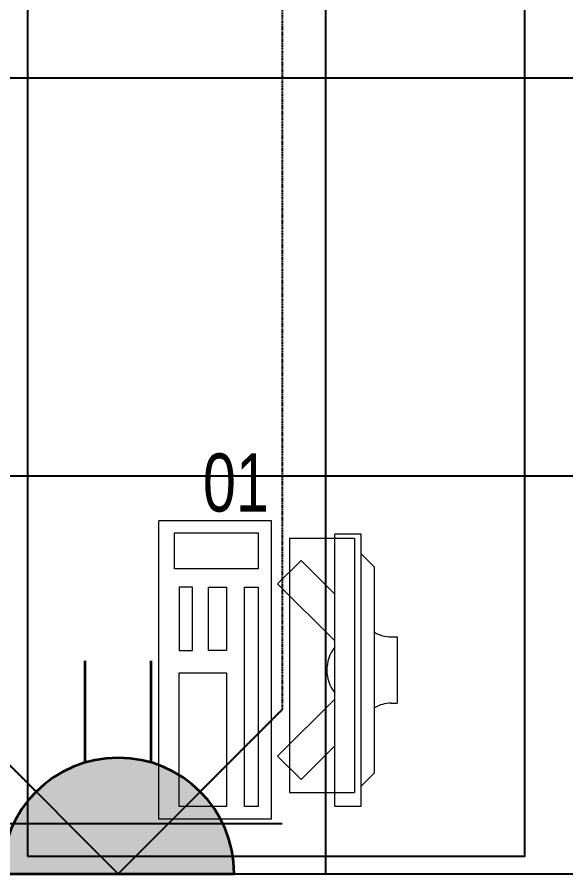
# Model space of a CAD drawing. Extents: x -178977 to 231842, y -29287 to 19916.
# Drawn here: x 30210 to 31038, y -6810 to -5519 of the extents above; entities that cross this region are included whole.
import ezdxf
from ezdxf.enums import TextEntityAlignment as Align

# ---------------------------------------------------------------- set-up
doc = ezdxf.new("R2010")
doc.units = 0
doc.header["$LTSCALE"] = 0.25
doc.linetypes.add('DASHDOT', pattern=[25.4, 12.7, -6.35, 0, -6.35])
doc.linetypes.add('HIDDEN', pattern=[9.525, 6.35, -3.175])
for name, color, linetype, lineweight in [('01-First Floor-FUR$0$72_EGR_EQP_TAG', 142, 'Continuous', 5), ('01-First Floor-FUR$0$LOADING', 253, 'Continuous', 5), ('01-First Floor-FUR$0$Walls', 251, 'Continuous', 5), ('E-LITE-CLNG-CNDT', 6, 'DASHDOT', 35), ('E-LITE-EXIT-NUMB', 6, 'Continuous', 25), ('E-POWR-FLOR-CNDT', 6, 'HIDDEN', 25), ('E-POWR-WALL @ 100', 4, 'Continuous', 35)]:
    doc.layers.add(name, color=color, linetype=linetype, lineweight=lineweight)
doc.layers.add('01-First Floor-FUR$0$FALSE CEILING', color=251, linetype='Continuous')
doc.styles.add('01-First Floor-FUR$0$X3G_ENTITY_257CFD', font='swisscl.ttf', dxfattribs={"height": 200})
doc.styles.add('DC_SIMPLEX', font='SIMPLEX.shx', dxfattribs={"width": 0.7})

# ---------------------------------------------------------------- blocks, each defined once
blk = doc.blocks.new('01-First Floor-FUR$0$ITCWLS1-P')
at = {"layer": '01-First Floor-FUR$0$LOADING'}
for p, q in [((-0.17, 0.45), (-0.17, 0)), ((-0.17, 0.45), (0, 0.45)), ((0, 0.45), (0, 0)), ((-0.2651, 0.43, 0), (-0.3051, 0.43, 0)), ((-0.3051, 0.43, 0), (-0.3051, 0.02, 0)), ((-0.2651, 0.43, 0), (-0.2651, 0.02, 0)), ((-0.1496, 0.4305), (-0.1291, 0.4305)), ((-0.1291, 0.4305), (-0.1291, 0.4089)), ((-0.197, 0.4094), (-0.295, 0.4094)), ((-0.295, 0.0264), (-0.295, 0.4094)), ((-0.197, 0.0264), (-0.197, 0.4094)), ((-0.3251, 0.38, 0), (-0.3051, 0.4, 0)), ((-0.3251, 0.38, 0), (-0.3251, 0.07, 0)), ((-0.3503, 0.275), (-0.3596, 0.275)), ((-0.3596, 0.175), (-0.3596, 0.275)), ((-0.3503, 0.175), (-0.3596, 0.175)), ((-0.3251, 0.07, 0), (-0.3051, 0.05, 0)), ((-0.197, 0.0264), (-0.295, 0.0264)), ((-0.3051, 0.02, 0), (-0.2651, 0.02, 0)), ((-0.17, 0), (0, 0))]:
    blk.add_line(p, q, dxfattribs=at)
at = {"layer": '01-First Floor-FUR$0$LOADING', "extrusion": (2.48281e-10, 3.18408e-10, -1)}
for p, q in [((-0.2651, 0.3395), (-0.2144, 0.3902)), ((-0.1791, 0.3548), (-0.2144, 0.3902)), ((-0.2651, 0.2688), (-0.1791, 0.3548))]:
    blk.add_line(p, q, dxfattribs=at)
at = {"layer": '01-First Floor-FUR$0$LOADING', "extrusion": (2.48281e-10, -3.18408e-10, -1)}
for p, q in [((-0.2651, 0.1812), (-0.1791, 0.0952)), ((-0.2651, 0.1105), (-0.2144, 0.0598)), ((-0.1791, 0.0952), (-0.2144, 0.0598))]:
    blk.add_line(p, q, dxfattribs=at)
at = {"layer": '01-First Floor-FUR$0$LOADING'}
for points in [[(-0.1291, 0.4089), (-0.1291, 0.1), (-0.1496, 0.1), (-0.1496, 0.4305)], [(-0.1496, 0.1), (-0.1496, 0.1), (-0.1496, 0.1), (-0.1496, 0.1), (-0.1496, 0.1), (-0.1496, 0.1), (-0.1496, 0.1), (-0.1496, 0.1), (-0.1496, 0.1)], [(-0.1496, 0.1), (-0.1496, 0.1), (-0.1496, 0.1), (-0.1496, 0.1), (-0.1496, 0.1), (-0.1496, 0.1), (-0.1496, 0.1), (-0.1496, 0.1), (-0.1496, 0.1), (-0.1496, 0.1), (-0.1496, 0.1), (-0.1496, 0.1), (-0.1496, 0.1), (-0.1496, 0.1), (-0.1496, 0.1), (-0.1496, 0.1), (-0.1496, 0.1), (-0.1496, 0.1)], [(-0.1496, 0.1), (-0.1496, 0.1), (-0.1496, 0.1), (-0.1496, 0.1), (-0.1496, 0.1), (-0.1496, 0.1), (-0.1496, 0.1), (-0.1496, 0.1), (-0.1496, 0.1), (-0.1496, 0.1)], [(-0.1496, 0.1), (-0.1496, 0.1), (-0.1496, 0.1), (-0.1496, 0.1), (-0.1496, 0.1), (-0.1496, 0.1), (-0.1496, 0.1)], [(-0.1496, 0.1), (-0.1496, 0.1), (-0.1496, 0.1), (-0.1496, 0.1), (-0.1496, 0.1), (-0.1496, 0.1), (-0.1496, 0.1), (-0.1496, 0.1), (-0.1496, 0.1), (-0.1496, 0.1)], [(-0.1496, 0.1), (-0.1496, 0.1), (-0.1496, 0.1), (-0.1496, 0.1), (-0.1496, 0.1), (-0.1496, 0.1), (-0.1496, 0.1), (-0.1496, 0.1), (-0.1496, 0.1), (-0.1496, 0.1), (-0.1496, 0.1), (-0.1496, 0.1), (-0.1496, 0.1), (-0.1496, 0.1), (-0.1496, 0.1)], [(-0.1496, 0.1), (-0.1496, 0.1), (-0.1496, 0.1), (-0.1496, 0.1), (-0.1496, 0.1), (-0.1496, 0.1), (-0.1496, 0.1), (-0.1496, 0.1), (-0.1496, 0.1), (-0.1496, 0.1)], [(-0.1496, 0.1), (-0.1496, 0.1), (-0.1496, 0.1), (-0.1496, 0.1), (-0.1496, 0.1), (-0.1496, 0.1), (-0.1496, 0.1), (-0.1496, 0.1), (-0.1496, 0.1), (-0.1496, 0.1)], [(-0.1496, 0.1), (-0.1496, 0.1), (-0.1496, 0.1), (-0.1496, 0.1), (-0.1496, 0.1), (-0.1496, 0.1), (-0.1496, 0.1), (-0.1496, 0.1), (-0.1496, 0.1), (-0.1496, 0.1), (-0.1496, 0.1), (-0.1496, 0.1), (-0.1496, 0.1), (-0.1496, 0.1), (-0.1496, 0.1), (-0.1496, 0.1), (-0.1496, 0.1), (-0.1496, 0.1), (-0.1496, 0.1), (-0.1496, 0.1), (-0.1496, 0.1), (-0.1496, 0.1), (-0.1496, 0.1), (-0.1496, 0.1), (-0.1496, 0.1), (-0.1496, 0.1), (-0.1496, 0.1), (-0.1496, 0.1), (-0.1496, 0.1), (-0.1496, 0.1), (-0.1496, 0.1), (-0.1496, 0.1), (-0.1496, 0.1), (-0.1496, 0.1), (-0.1496, 0.1), (-0.1496, 0.1), (-0.1496, 0.1), (-0.1496, 0.1), (-0.1496, 0.1), (-0.1496, 0.1), (-0.1496, 0.1), (-0.1496, 0.1), (-0.1496, 0.1), (-0.1496, 0.1), (-0.1496, 0.1), (-0.1496, 0.1), (-0.1496, 0.1), (-0.1496, 0.1), (-0.1496, 0.1), (-0.1496, 0.1), (-0.1496, 0.1), (-0.1496, 0.1), (-0.1496, 0.1), (-0.1496, 0.1)], [(-0.1496, 0.1), (-0.1496, 0.1), (-0.1496, 0.1), (-0.1496, 0.1), (-0.1496, 0.1), (-0.1496, 0.1), (-0.1496, 0.1), (-0.1496, 0.1), (-0.1496, 0.1), (-0.1496, 0.1), (-0.1496, 0.1), (-0.1496, 0.1), (-0.1496, 0.1), (-0.1496, 0.1), (-0.1496, 0.1), (-0.1496, 0.1), (-0.1496, 0.1), (-0.1496, 0.1), (-0.1496, 0.1), (-0.1496, 0.1), (-0.1496, 0.1), (-0.1496, 0.1), (-0.1496, 0.1), (-0.1496, 0.1), (-0.1496, 0.1), (-0.1496, 0.1), (-0.1496, 0.1), (-0.1496, 0.1), (-0.1496, 0.1), (-0.1496, 0.1), (-0.1496, 0.1), (-0.1496, 0.1), (-0.1496, 0.1), (-0.1496, 0.1), (-0.1496, 0.1), (-0.1496, 0.1), (-0.1496, 0.1), (-0.1496, 0.1), (-0.1496, 0.1), (-0.1496, 0.1), (-0.1496, 0.1), (-0.1496, 0.1), (-0.1496, 0.1), (-0.1496, 0.1), (-0.1496, 0.1), (-0.1496, 0.1), (-0.1496, 0.1), (-0.1496, 0.1), (-0.1496, 0.1), (-0.1496, 0.1), (-0.1496, 0.1), (-0.1496, 0.1), (-0.1496, 0.1), (-0.1496, 0.1), (-0.1496, 0.1), (-0.1496, 0.1), (-0.1496, 0.1), (-0.1496, 0.1), (-0.1496, 0.1), (-0.1496, 0.1), (-0.1496, 0.1), (-0.1496, 0.1), (-0.1496, 0.1), (-0.1496, 0.1), (-0.1496, 0.1), (-0.1496, 0.1), (-0.1496, 0.1), (-0.1496, 0.1), (-0.1496, 0.1), (-0.1496, 0.1), (-0.1496, 0.1), (-0.1496, 0.1), (-0.1496, 0.1), (-0.1496, 0.1), (-0.1496, 0.1), (-0.1496, 0.1), (-0.1496, 0.1), (-0.1496, 0.1), (-0.1496, 0.1), (-0.1496, 0.1), (-0.1496, 0.1), (-0.1496, 0.1), (-0.1496, 0.1), (-0.1496, 0.1), (-0.1496, 0.1), (-0.1496, 0.1), (-0.1496, 0.1), (-0.1496, 0.1), (-0.1496, 0.1)], [(-0.1496, 0.1), (-0.1496, 0.1), (-0.1496, 0.1), (-0.1496, 0.1), (-0.1496, 0.1), (-0.1496, 0.1), (-0.1496, 0.1), (-0.1496, 0.1), (-0.1496, 0.1), (-0.1496, 0.1), (-0.1496, 0.1), (-0.1496, 0.1)], [(-0.1496, 0.1), (-0.1496, 0.1), (-0.1496, 0.1), (-0.1496, 0.1), (-0.1496, 0.1), (-0.1496, 0.1), (-0.1496, 0.1)], [(-0.1496, 0.1), (-0.1496, 0.1), (-0.1496, 0.1), (-0.1496, 0.1), (-0.1496, 0.1), (-0.1496, 0.1), (-0.1496, 0.1), (-0.1496, 0.1), (-0.1496, 0.1), (-0.1496, 0.1), (-0.1496, 0.1), (-0.1496, 0.1), (-0.1496, 0.1), (-0.1496, 0.1), (-0.1496, 0.1), (-0.1496, 0.1), (-0.1496, 0.1)], [(-0.1496, 0.1), (-0.1496, 0.1), (-0.1496, 0.1), (-0.1496, 0.1), (-0.1496, 0.1), (-0.1496, 0.1), (-0.1496, 0.1), (-0.1496, 0.1), (-0.1496, 0.1), (-0.1496, 0.1), (-0.1496, 0.1), (-0.1496, 0.1), (-0.1496, 0.1), (-0.1496, 0.1), (-0.1496, 0.1), (-0.1496, 0.1), (-0.1496, 0.1), (-0.1496, 0.1), (-0.1496, 0.1), (-0.1496, 0.1), (-0.1496, 0.1), (-0.1496, 0.1), (-0.1496, 0.1), (-0.1496, 0.1), (-0.1496, 0.1), (-0.1496, 0.1), (-0.1496, 0.1), (-0.1496, 0.1), (-0.1496, 0.1), (-0.1496, 0.1), (-0.1496, 0.1), (-0.1496, 0.1), (-0.1496, 0.1), (-0.1496, 0.1), (-0.1496, 0.1), (-0.1496, 0.1), (-0.1496, 0.1), (-0.1496, 0.1), (-0.1496, 0.1), (-0.1496, 0.1), (-0.1496, 0.1), (-0.1496, 0.1), (-0.1496, 0.1), (-0.1496, 0.1), (-0.1496, 0.1), (-0.1496, 0.1), (-0.1496, 0.1), (-0.1496, 0.1), (-0.1496, 0.1), (-0.1496, 0.1), (-0.1496, 0.1), (-0.1496, 0.1), (-0.1496, 0.1), (-0.1496, 0.1), (-0.1496, 0.1), (-0.1496, 0.1), (-0.1496, 0.1), (-0.1496, 0.1), (-0.1496, 0.1), (-0.1496, 0.1), (-0.1496, 0.1), (-0.1496, 0.1), (-0.1496, 0.1), (-0.1496, 0.1), (-0.1496, 0.1), (-0.1496, 0.1), (-0.1496, 0.1), (-0.1496, 0.1), (-0.1496, 0.1), (-0.1496, 0.1), (-0.1496, 0.1), (-0.1496, 0.1), (-0.1496, 0.1), (-0.1496, 0.1), (-0.1496, 0.1), (-0.1496, 0.1), (-0.1496, 0.1), (-0.1496, 0.1), (-0.1496, 0.1), (-0.1496, 0.1), (-0.1496, 0.1), (-0.1496, 0.1), (-0.1496, 0.1), (-0.1496, 0.1), (-0.1496, 0.1), (-0.1496, 0.1), (-0.1496, 0.1), (-0.1496, 0.1), (-0.1496, 0.1), (-0.1496, 0.1), (-0.1496, 0.1), (-0.1496, 0.1), (-0.1496, 0.1), (-0.1496, 0.1), (-0.1496, 0.1), (-0.1496, 0.1), (-0.1496, 0.1), (-0.1496, 0.1), (-0.1496, 0.1), (-0.1496, 0.1), (-0.1496, 0.1), (-0.1496, 0.1), (-0.1496, 0.1), (-0.1496, 0.1), (-0.1496, 0.1), (-0.1496, 0.1), (-0.1496, 0.1), (-0.1496, 0.1), (-0.1496, 0.1), (-0.1496, 0.1), (-0.1496, 0.1)], [(-0.1496, 0.1), (-0.1496, 0.1), (-0.1496, 0.1), (-0.1496, 0.1), (-0.1496, 0.1), (-0.1496, 0.1), (-0.1496, 0.1), (-0.1496, 0.1)]]:
    blk.add_lwpolyline(points, dxfattribs=at)
for points in [[(-0.1019, 0.4305), (-0.0304, 0.4305), (-0.0304, 0.2294), (-0.1019, 0.2294)], [(-0.1019, 0.1954), (-0.0747, 0.1954), (-0.0747, 0.1), (-0.1019, 0.1)], [(-0.0304, 0.1954), (-0.0508, 0.1954), (-0.0508, 0.1), (-0.0304, 0.1)], [(-0.1496, 0.1), (-0.1496, 0.1), (-0.1496, 0.1), (-0.1496, 0.1), (-0.1496, 0.1), (-0.1496, 0.1), (-0.1496, 0.1), (-0.1496, 0.1), (-0.1496, 0.1), (-0.1496, 0.1), (-0.1496, 0.1), (-0.1496, 0.1), (-0.1496, 0.1), (-0.1496, 0.1), (-0.1496, 0.1), (-0.1496, 0.1), (-0.1496, 0.1), (-0.1496, 0.1), (-0.1496, 0.1), (-0.1496, 0.1), (-0.1496, 0.1), (-0.1496, 0.1), (-0.1496, 0.1), (-0.1496, 0.1), (-0.1496, 0.1), (-0.1496, 0.1), (-0.1496, 0.1), (-0.1496, 0.1), (-0.1496, 0.1), (-0.1496, 0.1), (-0.1496, 0.1), (-0.1496, 0.1), (-0.1496, 0.1), (-0.1496, 0.1), (-0.1496, 0.1), (-0.1496, 0.1), (-0.1496, 0.1), (-0.1496, 0.1), (-0.1496, 0.1), (-0.1496, 0.1), (-0.1496, 0.1), (-0.1496, 0.1), (-0.1496, 0.1), (-0.1496, 0.1), (-0.1496, 0.1), (-0.1496, 0.1), (-0.1496, 0.1), (-0.1496, 0.1), (-0.1496, 0.1), (-0.1496, 0.1), (-0.1496, 0.1), (-0.1496, 0.1), (-0.1496, 0.1), (-0.1496, 0.1), (-0.1496, 0.1), (-0.1496, 0.1), (-0.1496, 0.1), (-0.1496, 0.1), (-0.1496, 0.1), (-0.1496, 0.1), (-0.1496, 0.1), (-0.1496, 0.1), (-0.1496, 0.1), (-0.1496, 0.1), (-0.1496, 0.1), (-0.1496, 0.1), (-0.1496, 0.1), (-0.1496, 0.1), (-0.1496, 0.1), (-0.1496, 0.1), (-0.1496, 0.1), (-0.1496, 0.1), (-0.1496, 0.1), (-0.1496, 0.1), (-0.1496, 0.1), (-0.1496, 0.1), (-0.1496, 0.1), (-0.1496, 0.1), (-0.1496, 0.1), (-0.1496, 0.1), (-0.1496, 0.1), (-0.1496, 0.1), (-0.1496, 0.1), (-0.1496, 0.1), (-0.1496, 0.1), (-0.1496, 0.1), (-0.1496, 0.1), (-0.1496, 0.1), (-0.1496, 0.1), (-0.1496, 0.1), (-0.1496, 0.1), (-0.1496, 0.1), (-0.1496, 0.1), (-0.1496, 0.1), (-0.1496, 0.1), (-0.1496, 0.1), (-0.1496, 0.1), (-0.1496, 0.1), (-0.1496, 0.1), (-0.1496, 0.1), (-0.1496, 0.1), (-0.1496, 0.1), (-0.1496, 0.1), (-0.1496, 0.1), (-0.1496, 0.1), (-0.1496, 0.1), (-0.1496, 0.1), (-0.1496, 0.1), (-0.1496, 0.1), (-0.1496, 0.1), (-0.1496, 0.1), (-0.1496, 0.1), (-0.1496, 0.1), (-0.1496, 0.1), (-0.1496, 0.1), (-0.1496, 0.1), (-0.1496, 0.1), (-0.1496, 0.1), (-0.1496, 0.1), (-0.1496, 0.1), (-0.1496, 0.1), (-0.1496, 0.1), (-0.1496, 0.1), (-0.1496, 0.1), (-0.1496, 0.1), (-0.1496, 0.1), (-0.1496, 0.1), (-0.1496, 0.1), (-0.1496, 0.1), (-0.1496, 0.1), (-0.1496, 0.1), (-0.1496, 0.1), (-0.1496, 0.1), (-0.1496, 0.1), (-0.1496, 0.1), (-0.1496, 0.1), (-0.1496, 0.1), (-0.1496, 0.1), (-0.1496, 0.1), (-0.1496, 0.1), (-0.1496, 0.1), (-0.1496, 0.1), (-0.1496, 0.1), (-0.1496, 0.1), (-0.1496, 0.1), (-0.1496, 0.1), (-0.1496, 0.1), (-0.1496, 0.1), (-0.1496, 0.1), (-0.1496, 0.1), (-0.1496, 0.1), (-0.1496, 0.1), (-0.1496, 0.1), (-0.1496, 0.1), (-0.1496, 0.1), (-0.1496, 0.1), (-0.1496, 0.1), (-0.1496, 0.1), (-0.1496, 0.1), (-0.1496, 0.1), (-0.1496, 0.1), (-0.1496, 0.1), (-0.1496, 0.1), (-0.1496, 0.1), (-0.1496, 0.1), (-0.1496, 0.1), (-0.1496, 0.1), (-0.1496, 0.1), (-0.1496, 0.1), (-0.1496, 0.1), (-0.1496, 0.1), (-0.1496, 0.1), (-0.1496, 0.1), (-0.1496, 0.1), (-0.1496, 0.1), (-0.1496, 0.1), (-0.1496, 0.1), (-0.1496, 0.1), (-0.1496, 0.1), (-0.1496, 0.1), (-0.1496, 0.1), (-0.1496, 0.1), (-0.1496, 0.1), (-0.1496, 0.1), (-0.1496, 0.1), (-0.1496, 0.1), (-0.1496, 0.1), (-0.1496, 0.1), (-0.1496, 0.1), (-0.1496, 0.1), (-0.1496, 0.1), (-0.1496, 0.1), (-0.1496, 0.1), (-0.1496, 0.1), (-0.1496, 0.1), (-0.1496, 0.1), (-0.1496, 0.1), (-0.1496, 0.1), (-0.1496, 0.1), (-0.1496, 0.1), (-0.1496, 0.1), (-0.1496, 0.1), (-0.1496, 0.1), (-0.1496, 0.1), (-0.1496, 0.1), (-0.1496, 0.1), (-0.1496, 0.1), (-0.1496, 0.1), (-0.1496, 0.1), (-0.1496, 0.1), (-0.1496, 0.1), (-0.1496, 0.1), (-0.1496, 0.1), (-0.1496, 0.1), (-0.1496, 0.1), (-0.1496, 0.1), (-0.1496, 0.1), (-0.1496, 0.1), (-0.1496, 0.1), (-0.1496, 0.1), (-0.1496, 0.1), (-0.1496, 0.1), (-0.1496, 0.1), (-0.1496, 0.1), (-0.1496, 0.1), (-0.1496, 0.1), (-0.1496, 0.1), (-0.1496, 0.1), (-0.1496, 0.1), (-0.1496, 0.1), (-0.1496, 0.1), (-0.1496, 0.1), (-0.1496, 0.1), (-0.1496, 0.1), (-0.1496, 0.1), (-0.1496, 0.1), (-0.1496, 0.1), (-0.1496, 0.1), (-0.1496, 0.1), (-0.1496, 0.1), (-0.1496, 0.1), (-0.1496, 0.1), (-0.1496, 0.1), (-0.1496, 0.1), (-0.1496, 0.1), (-0.1496, 0.1), (-0.1496, 0.1), (-0.1496, 0.1), (-0.1496, 0.1), (-0.1496, 0.1), (-0.1496, 0.1), (-0.1496, 0.1), (-0.1496, 0.1), (-0.1496, 0.1), (-0.1496, 0.1), (-0.1496, 0.1), (-0.1496, 0.1), (-0.1496, 0.1), (-0.1496, 0.1), (-0.1496, 0.1), (-0.1496, 0.1), (-0.1496, 0.1), (-0.1496, 0.1), (-0.1496, 0.1), (-0.1496, 0.1), (-0.1496, 0.1), (-0.1496, 0.1), (-0.1496, 0.1), (-0.1496, 0.1), (-0.1496, 0.1), (-0.1496, 0.1), (-0.1496, 0.1), (-0.1496, 0.1), (-0.1496, 0.1), (-0.1496, 0.1), (-0.1496, 0.1), (-0.1496, 0.1)], [(-0.1496, 0.1), (-0.1496, 0.1), (-0.1496, 0.1), (-0.1496, 0.1), (-0.1496, 0.1), (-0.1496, 0.1), (-0.1496, 0.1), (-0.1496, 0.1), (-0.1496, 0.1), (-0.1496, 0.1), (-0.1496, 0.1), (-0.1496, 0.1), (-0.1496, 0.1), (-0.1496, 0.1), (-0.1496, 0.1), (-0.1496, 0.1), (-0.1496, 0.1), (-0.1496, 0.1), (-0.1496, 0.1), (-0.1496, 0.1), (-0.1496, 0.1), (-0.1496, 0.1), (-0.1496, 0.1), (-0.1496, 0.1), (-0.1496, 0.1), (-0.1496, 0.1), (-0.1496, 0.1), (-0.1496, 0.1), (-0.1496, 0.1), (-0.1496, 0.1), (-0.1496, 0.1), (-0.1496, 0.1), (-0.1496, 0.1), (-0.1496, 0.1), (-0.1496, 0.1), (-0.1496, 0.1), (-0.1496, 0.1), (-0.1496, 0.1), (-0.1496, 0.1), (-0.1496, 0.1), (-0.1496, 0.1), (-0.1496, 0.1), (-0.1496, 0.1), (-0.1496, 0.1), (-0.1496, 0.1), (-0.1496, 0.1), (-0.1496, 0.1), (-0.1496, 0.1), (-0.1496, 0.1), (-0.1496, 0.1), (-0.1496, 0.1), (-0.1496, 0.1), (-0.1496, 0.1), (-0.1496, 0.1), (-0.1496, 0.1), (-0.1496, 0.1), (-0.1496, 0.1), (-0.1496, 0.1), (-0.1496, 0.1), (-0.1496, 0.1), (-0.1496, 0.1), (-0.1496, 0.1), (-0.1496, 0.1), (-0.1496, 0.1), (-0.1496, 0.1), (-0.1496, 0.1), (-0.1496, 0.1), (-0.1496, 0.1), (-0.1496, 0.1), (-0.1496, 0.1), (-0.1496, 0.1), (-0.1496, 0.1), (-0.1496, 0.1), (-0.1496, 0.1), (-0.1496, 0.1), (-0.1496, 0.1), (-0.1496, 0.1), (-0.1496, 0.1), (-0.1496, 0.1), (-0.1496, 0.1), (-0.1496, 0.1), (-0.1496, 0.1), (-0.1496, 0.1), (-0.1496, 0.1), (-0.1496, 0.1), (-0.1496, 0.1), (-0.1496, 0.1), (-0.1496, 0.1), (-0.1496, 0.1), (-0.1496, 0.1), (-0.1496, 0.1), (-0.1496, 0.1), (-0.1496, 0.1), (-0.1496, 0.1), (-0.1496, 0.1), (-0.1496, 0.1), (-0.1496, 0.1), (-0.1496, 0.1), (-0.1496, 0.1), (-0.1496, 0.1), (-0.1496, 0.1), (-0.1496, 0.1), (-0.1496, 0.1), (-0.1496, 0.1), (-0.1496, 0.1), (-0.1496, 0.1), (-0.1496, 0.1), (-0.1496, 0.1), (-0.1496, 0.1), (-0.1496, 0.1), (-0.1496, 0.1), (-0.1496, 0.1), (-0.1496, 0.1), (-0.1496, 0.1), (-0.1496, 0.1), (-0.1496, 0.1), (-0.1496, 0.1), (-0.1496, 0.1), (-0.1496, 0.1), (-0.1496, 0.1), (-0.1496, 0.1), (-0.1496, 0.1), (-0.1496, 0.1), (-0.1496, 0.1), (-0.1496, 0.1), (-0.1496, 0.1), (-0.1496, 0.1), (-0.1496, 0.1), (-0.1496, 0.1), (-0.1496, 0.1), (-0.1496, 0.1), (-0.1496, 0.1), (-0.1496, 0.1), (-0.1496, 0.1), (-0.1496, 0.1), (-0.1496, 0.1), (-0.1496, 0.1), (-0.1496, 0.1), (-0.1496, 0.1), (-0.1496, 0.1), (-0.1496, 0.1), (-0.1496, 0.1), (-0.1496, 0.1), (-0.1496, 0.1), (-0.1496, 0.1), (-0.1496, 0.1), (-0.1496, 0.1), (-0.1496, 0.1), (-0.1496, 0.1), (-0.1496, 0.1), (-0.1496, 0.1), (-0.1496, 0.1), (-0.1496, 0.1), (-0.1496, 0.1), (-0.1496, 0.1), (-0.1496, 0.1), (-0.1496, 0.1), (-0.1496, 0.1), (-0.1496, 0.1), (-0.1496, 0.1), (-0.1496, 0.1), (-0.1496, 0.1), (-0.1496, 0.1), (-0.1496, 0.1), (-0.1496, 0.1), (-0.1496, 0.1), (-0.1496, 0.1), (-0.1496, 0.1), (-0.1496, 0.1), (-0.1496, 0.1), (-0.1496, 0.1), (-0.1496, 0.1), (-0.1496, 0.1), (-0.1496, 0.1), (-0.1496, 0.1), (-0.1496, 0.1), (-0.1496, 0.1), (-0.1496, 0.1), (-0.1496, 0.1), (-0.1496, 0.1), (-0.1496, 0.1), (-0.1496, 0.1), (-0.1496, 0.1), (-0.1496, 0.1), (-0.1496, 0.1), (-0.1496, 0.1), (-0.1496, 0.1), (-0.1496, 0.1), (-0.1496, 0.1), (-0.1496, 0.1), (-0.1496, 0.1), (-0.1496, 0.1), (-0.1496, 0.1), (-0.1496, 0.1), (-0.1496, 0.1), (-0.1496, 0.1), (-0.1496, 0.1), (-0.1496, 0.1), (-0.1496, 0.1), (-0.1496, 0.1), (-0.1496, 0.1), (-0.1496, 0.1), (-0.1496, 0.1), (-0.1496, 0.1), (-0.1496, 0.1), (-0.1496, 0.1), (-0.1496, 0.1), (-0.1496, 0.1), (-0.1496, 0.1), (-0.1496, 0.1), (-0.1496, 0.1), (-0.1496, 0.1), (-0.1496, 0.1), (-0.1496, 0.1)], [(-0.1496, 0.1), (-0.1496, 0.1), (-0.1496, 0.1), (-0.1496, 0.1), (-0.1496, 0.1), (-0.1496, 0.1), (-0.1496, 0.1), (-0.1496, 0.1), (-0.1496, 0.1), (-0.1496, 0.1), (-0.1496, 0.1), (-0.1496, 0.1), (-0.1496, 0.1), (-0.1496, 0.1), (-0.1496, 0.1), (-0.1496, 0.1), (-0.1496, 0.1), (-0.1496, 0.1), (-0.1496, 0.1), (-0.1496, 0.1), (-0.1496, 0.1), (-0.1496, 0.1), (-0.1496, 0.1), (-0.1496, 0.1), (-0.1496, 0.1), (-0.1496, 0.1), (-0.1496, 0.1), (-0.1496, 0.1), (-0.1496, 0.1), (-0.1496, 0.1), (-0.1496, 0.1), (-0.1496, 0.1), (-0.1496, 0.1), (-0.1496, 0.1), (-0.1496, 0.1), (-0.1496, 0.1), (-0.1496, 0.1), (-0.1496, 0.1), (-0.1496, 0.1), (-0.1496, 0.1), (-0.1496, 0.1), (-0.1496, 0.1), (-0.1496, 0.1), (-0.1496, 0.1), (-0.1496, 0.1), (-0.1496, 0.1), (-0.1496, 0.1), (-0.1496, 0.1), (-0.1496, 0.1), (-0.1496, 0.1), (-0.1496, 0.1), (-0.1496, 0.1), (-0.1496, 0.1), (-0.1496, 0.1), (-0.1496, 0.1), (-0.1496, 0.1), (-0.1496, 0.1), (-0.1496, 0.1), (-0.1496, 0.1), (-0.1496, 0.1), (-0.1496, 0.1), (-0.1496, 0.1), (-0.1496, 0.1), (-0.1496, 0.1), (-0.1496, 0.1), (-0.1496, 0.1), (-0.1496, 0.1), (-0.1496, 0.1), (-0.1496, 0.1), (-0.1496, 0.1), (-0.1496, 0.1), (-0.1496, 0.1), (-0.1496, 0.1), (-0.1496, 0.1), (-0.1496, 0.1), (-0.1496, 0.1), (-0.1496, 0.1), (-0.1496, 0.1), (-0.1496, 0.1), (-0.1496, 0.1), (-0.1496, 0.1), (-0.1496, 0.1), (-0.1496, 0.1), (-0.1496, 0.1), (-0.1496, 0.1), (-0.1496, 0.1), (-0.1496, 0.1), (-0.1496, 0.1), (-0.1496, 0.1), (-0.1496, 0.1), (-0.1496, 0.1), (-0.1496, 0.1), (-0.1496, 0.1), (-0.1496, 0.1), (-0.1496, 0.1), (-0.1496, 0.1), (-0.1496, 0.1), (-0.1496, 0.1), (-0.1496, 0.1), (-0.1496, 0.1), (-0.1496, 0.1), (-0.1496, 0.1), (-0.1496, 0.1), (-0.1496, 0.1), (-0.1496, 0.1), (-0.1496, 0.1), (-0.1496, 0.1), (-0.1496, 0.1), (-0.1496, 0.1), (-0.1496, 0.1), (-0.1496, 0.1), (-0.1496, 0.1), (-0.1496, 0.1), (-0.1496, 0.1), (-0.1496, 0.1), (-0.1496, 0.1), (-0.1496, 0.1), (-0.1496, 0.1), (-0.1496, 0.1), (-0.1496, 0.1), (-0.1496, 0.1), (-0.1496, 0.1), (-0.1496, 0.1), (-0.1496, 0.1), (-0.1496, 0.1), (-0.1496, 0.1), (-0.1496, 0.1), (-0.1496, 0.1), (-0.1496, 0.1), (-0.1496, 0.1), (-0.1496, 0.1), (-0.1496, 0.1), (-0.1496, 0.1), (-0.1496, 0.1), (-0.1496, 0.1), (-0.1496, 0.1), (-0.1496, 0.1), (-0.1496, 0.1), (-0.1496, 0.1), (-0.1496, 0.1), (-0.1496, 0.1), (-0.1496, 0.1), (-0.1496, 0.1), (-0.1496, 0.1), (-0.1496, 0.1), (-0.1496, 0.1), (-0.1496, 0.1), (-0.1496, 0.1), (-0.1496, 0.1), (-0.1496, 0.1), (-0.1496, 0.1), (-0.1496, 0.1), (-0.1496, 0.1), (-0.1496, 0.1), (-0.1496, 0.1), (-0.1496, 0.1), (-0.1496, 0.1), (-0.1496, 0.1), (-0.1496, 0.1), (-0.1496, 0.1), (-0.1496, 0.1), (-0.1496, 0.1), (-0.1496, 0.1), (-0.1496, 0.1), (-0.1496, 0.1), (-0.1496, 0.1), (-0.1496, 0.1), (-0.1496, 0.1), (-0.1496, 0.1), (-0.1496, 0.1), (-0.1496, 0.1), (-0.1496, 0.1), (-0.1496, 0.1), (-0.1496, 0.1), (-0.1496, 0.1), (-0.1496, 0.1), (-0.1496, 0.1), (-0.1496, 0.1), (-0.1496, 0.1), (-0.1496, 0.1), (-0.1496, 0.1), (-0.1496, 0.1), (-0.1496, 0.1), (-0.1496, 0.1), (-0.1496, 0.1), (-0.1496, 0.1), (-0.1496, 0.1), (-0.1496, 0.1), (-0.1496, 0.1), (-0.1496, 0.1), (-0.1496, 0.1), (-0.1496, 0.1), (-0.1496, 0.1), (-0.1496, 0.1), (-0.1496, 0.1), (-0.1496, 0.1), (-0.1496, 0.1), (-0.1496, 0.1), (-0.1496, 0.1), (-0.1496, 0.1), (-0.1496, 0.1), (-0.1496, 0.1), (-0.1496, 0.1), (-0.1496, 0.1), (-0.1496, 0.1), (-0.1496, 0.1), (-0.1496, 0.1), (-0.1496, 0.1), (-0.1496, 0.1), (-0.1496, 0.1), (-0.1496, 0.1), (-0.1496, 0.1), (-0.1496, 0.1), (-0.1496, 0.1), (-0.1496, 0.1), (-0.1496, 0.1), (-0.1496, 0.1), (-0.1496, 0.1), (-0.1496, 0.1)], [(-0.1496, 0.0727), (-0.0236, 0.0727), (-0.0236, 0.0182), (-0.1496, 0.0182)]]:
    blk.add_lwpolyline(points, close=True, dxfattribs=at)
for centre, radius, start, end in [((-0.3503, 0.325), 0.05, 270, 300.3093), ((-0.3089, 0.225), 0.0556, 321.9431, 38.0569), ((-0.3503, 0.125), 0.05, 59.6907, 90)]:
    blk.add_arc(centre, radius, start, end, dxfattribs=at)
blk = doc.blocks.new('01-First Floor-FUR')
at = {"layer": '01-First Floor-FUR$0$FALSE CEILING', "linetype": 'Continuous'}
for p, q in [((30676, -6810), (30676, -2810)), ((29476, -5610), (32976, -5610)), ((29476, -6210), (32976, -6210))]:
    blk.add_line(p, q, dxfattribs=at)
at = {"layer": '01-First Floor-FUR$0$FALSE CEILING'}
blk.add_lwpolyline([(29476, -6810), (32976, -6810), (32976, -2810), (29476, -2810)], close=True, dxfattribs=at)
at = {"layer": '01-First Floor-FUR$0$FALSE CEILING', "elevation": -0.1}
blk.add_lwpolyline([(30226, -6783.2), (30976, -6783.2), (30976, -5283.2), (30226, -5283.2)], close=True, dxfattribs=at)
at = {"layer": '01-First Floor-FUR$0$LOADING', "elevation": -0.1}
blk.add_lwpolyline([(30226, -6783.2), (30976, -6783.2), (30976, -5283.2), (30226, -5283.2)], close=True, dxfattribs=at)
at = {"layer": '01-First Floor-FUR$0$Walls'}
blk.add_line((29476, -6810), (31896, -6810), dxfattribs=at)
at = {"layer": '01-First Floor-FUR$0$LOADING', "extrusion": (-8.01373e-06, -1.93993e-16, 1), "xscale": 1000.000000000014, "yscale": 1000.000000000014, "zscale": 1000.000000000014, "rotation": 180}
blk.add_blockref('01-First Floor-FUR$0$ITCWLS1-P', (30424.1, -6277.8, -0.3), dxfattribs=at)
at = {"layer": '01-First Floor-FUR$0$72_EGR_EQP_TAG', "insert": (30540.2, -6176.4, -0.1), "char_height": 87.47, "attachment_point": 2, "style": '01-First Floor-FUR$0$X3G_ENTITY_257CFD'}
blk.add_mtext('01', dxfattribs=at)
blk = doc.blocks.new('*U169')
h = blk.add_hatch(color=253)
edge = h.paths.add_edge_path()
edge.add_line((0, 1.75), (0, -1.75))
edge.add_arc((0, 0), 1.75, 90, 270, ccw=False)
for p, q in [((-1.677, 0.5), (-3.211, 0.5)), ((-1.677, -0.5), (-3.211, -0.5))]:
    blk.add_line(p, q)
blk.add_lwpolyline([(0, 1.75, 1), (0, -1.75)], format="xyb", close=True)
at = {"layer": 'Defpoints'}
for p, q in [((-2.475, 2.475), (0, 0)), ((-0.758, -2.475), (-0.758, 2.475)), ((-2.475, -2.475), (0, 0))]:
    blk.add_line(p, q, dxfattribs=at)
at = {"layer": 'E-LITE-EXIT-NUMB', "style": 'DC_SIMPLEX', "width": 0.7, "flags": 8}
blk.add_attdef('TYPE', text='', height=2, rotation=360, dxfattribs=at).set_placement((-2.682, 5.238), align=Align.RIGHT)
blk.add_attdef('CIRCUIT', (2.682, 5.238), '', height=2, rotation=360, dxfattribs=at)

msp = doc.modelspace()

# ---------------------------------------------------------------- linework, layer by layer
at = {"layer": 'E-POWR-FLOR-CNDT'}
for points in [[(32370.6, -2933.7), (32246.8, -3057.5), (30710.1, -3057.5, 0.414214), (30610.1, -3157.5), (30610.1, -6562.5), (30486.4, -6686.3)], [(29376, -6141.3), (30015.1, -6141.3, -0.414214), (30115.1, -6241.3), (30115.1, -6562.5), (30238.9, -6686.3)]]:
    msp.add_lwpolyline(points, format="xyb", dxfattribs=at)

# ---------------------------------------------------------------- block references
at = {"layer": 'E-LITE-CLNG-CNDT'}
msp.add_blockref('01-First Floor-FUR', (0, 0), dxfattribs=at)
at = {"layer": 'E-POWR-WALL @ 100', "xscale": 100, "yscale": 100, "zscale": 100, "rotation": 269.9999999999911}
msp.add_blockref('*U169', (30362.6, -6810), dxfattribs=at)

doc.saveas('drawing.dxf')
